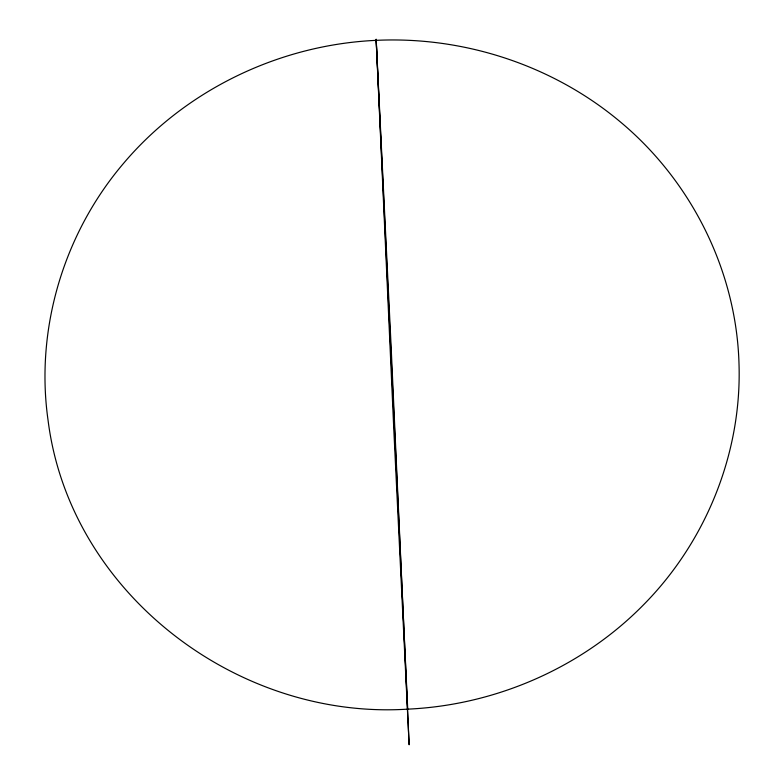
<?xml version="1.0" encoding="UTF-8"?>
<svg xmlns="http://www.w3.org/2000/svg" width="784" height="784" viewBox="0 0 784 784"><rect width="100%" height="100%" fill="white"/><g stroke="black" fill="none" stroke-linecap="round" stroke-linejoin="round"><path stroke-width="1.18" d="M376.183 40.347C279.555 44.717 185.298 89.866 122.941 164.081C63.573 234.083 35.084 329.309 48.069 420.332C69.717 592.714 236.886 720.065 407.719 709.148C495.89 705.149 582.169 667.498 643.997 604.327C706.266 541.136 741.987 452.505 738.998 363.658C736.372 271.186 691.733 181.712 620.977 122.431C553.504 65.503 464.236 36.162 376.183 40.347L376.173 39.2L391.049 344.911L409.14 744.8L393.842 430.436L376.183 40.347L407.719 709.148"/></g></svg>
